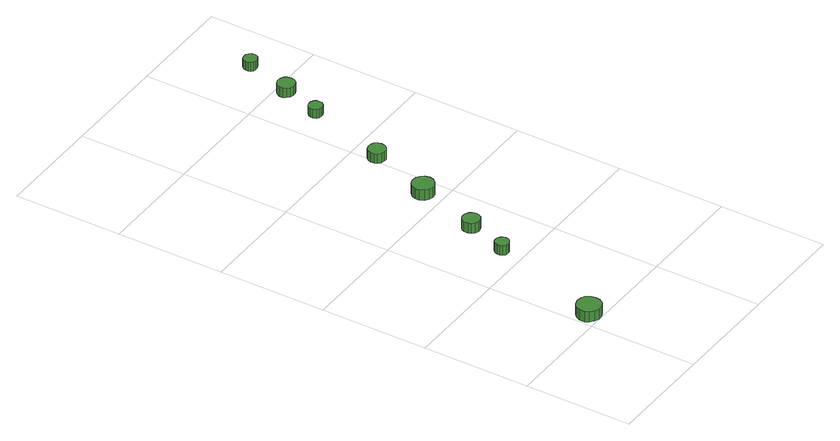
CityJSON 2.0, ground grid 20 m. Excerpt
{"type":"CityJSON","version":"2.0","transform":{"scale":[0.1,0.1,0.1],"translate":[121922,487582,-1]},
"CityObjects":{
"tree1":{"type":"SolitaryVegetationObject","attributes":{"function":"something"},"geometry":[{"type":"MultiSurface","lod":"1","boundaries":[[[0,1,2,3,4,5,6,7,8,9,10,11,12,13,14]],[[15,16,17,18,19,20,21,22,23,24,25,26,27,28,29]],[[0,29,28,1]],[[1,28,27,2]],[[2,27,26,3]],[[3,26,25,4]],[[4,25,24,5]],[[5,24,23,6]],[[6,23,22,7]],[[7,22,21,8]],[[8,21,20,9]],[[9,20,19,10]],[[10,19,18,11]],[[11,18,17,12]],[[12,17,16,13]],[[13,16,15,14]],[[14,15,29,0]]]}]},
"tree2":{"type":"SolitaryVegetationObject","attributes":{"function":"something"},"geometry":[{"type":"MultiSurface","lod":"1","boundaries":[[[30,31,32,33,34,35,36,37,38,39,40,41,42,43,44]],[[45,46,47,48,49,50,51,52,53,54,55,56,57,58,59]],[[30,59,58,31]],[[31,58,57,32]],[[32,57,56,33]],[[33,56,55,34]],[[34,55,54,35]],[[35,54,53,36]],[[36,53,52,37]],[[37,52,51,38]],[[38,51,50,39]],[[39,50,49,40]],[[40,49,48,41]],[[41,48,47,42]],[[42,47,46,43]],[[43,46,45,44]],[[44,45,59,30]]]}]},
"tree3":{"type":"SolitaryVegetationObject","attributes":{"function":"something"},"geometry":[{"type":"MultiSurface","lod":"1","boundaries":[[[60,61,62,63,64,65,66,67,68,69,70,71,72,73,74]],[[75,76,77,78,79,80,81,82,83,84,85,86,87,88,89]],[[60,89,88,61]],[[61,88,87,62]],[[62,87,86,63]],[[63,86,85,64]],[[64,85,84,65]],[[65,84,83,66]],[[66,83,82,67]],[[67,82,81,68]],[[68,81,80,69]],[[69,80,79,70]],[[70,79,78,71]],[[71,78,77,72]],[[72,77,76,73]],[[73,76,75,74]],[[74,75,89,60]]]}]},
"tree4":{"type":"SolitaryVegetationObject","attributes":{"function":"something"},"geometry":[{"type":"MultiSurface","lod":"1","boundaries":[[[90,91,92,93,94,95,96,97,98,99,100,101,102,103,104]],[[105,106,107,108,109,110,111,112,113,114,115,116,117,118,119]],[[90,119,118,91]],[[91,118,117,92]],[[92,117,116,93]],[[93,116,115,94]],[[94,115,114,95]],[[95,114,113,96]],[[96,113,112,97]],[[97,112,111,98]],[[98,111,110,99]],[[99,110,109,100]],[[100,109,108,101]],[[101,108,107,102]],[[102,107,106,103]],[[103,106,105,104]],[[104,105,119,90]]]}]},
"tree5":{"type":"SolitaryVegetationObject","attributes":{"function":"something"},"geometry":[{"type":"MultiSurface","lod":"1","boundaries":[[[120,121,122,123,124,125,126,127,128,129,130,131,132,133,134]],[[135,136,137,138,139,140,141,142,143,144,145,146,147,148,149]],[[120,149,148,121]],[[121,148,147,122]],[[122,147,146,123]],[[123,146,145,124]],[[124,145,144,125]],[[125,144,143,126]],[[126,143,142,127]],[[127,142,141,128]],[[128,141,140,129]],[[129,140,139,130]],[[130,139,138,131]],[[131,138,137,132]],[[132,137,136,133]],[[133,136,135,134]],[[134,135,149,120]]]}]},
"tree6":{"type":"SolitaryVegetationObject","attributes":{"function":"something"},"geometry":[{"type":"MultiSurface","lod":"1","boundaries":[[[150,151,152,153,154,155,156,157,158,159,160,161,162,163,164]],[[165,166,167,168,169,170,171,172,173,174,175,176,177,178,179]],[[150,179,178,151]],[[151,178,177,152]],[[152,177,176,153]],[[153,176,175,154]],[[154,175,174,155]],[[155,174,173,156]],[[156,173,172,157]],[[157,172,171,158]],[[158,171,170,159]],[[159,170,169,160]],[[160,169,168,161]],[[161,168,167,162]],[[162,167,166,163]],[[163,166,165,164]],[[164,165,179,150]]]}]},
"tree7":{"type":"SolitaryVegetationObject","attributes":{"function":"something"},"geometry":[{"type":"MultiSurface","lod":"1","boundaries":[[[180,181,182,183,184,185,186,187,188,189,190,191,192,193,194]],[[195,196,197,198,199,200,201,202,203,204,205,206,207,208,209]],[[180,209,208,181]],[[181,208,207,182]],[[182,207,206,183]],[[183,206,205,184]],[[184,205,204,185]],[[185,204,203,186]],[[186,203,202,187]],[[187,202,201,188]],[[188,201,200,189]],[[189,200,199,190]],[[190,199,198,191]],[[191,198,197,192]],[[192,197,196,193]],[[193,196,195,194]],[[194,195,209,180]]]}]},
"tree8":{"type":"SolitaryVegetationObject","attributes":{"function":"something"},"geometry":[{"type":"MultiSurface","lod":"1","boundaries":[[[210,211,212,213,214,215,216,217,218,219,220,221,222,223,224]],[[225,226,227,228,229,230,231,232,233,234,235,236,237,238,239]],[[210,239,238,211]],[[211,238,237,212]],[[212,237,236,213]],[[213,236,235,214]],[[214,235,234,215]],[[215,234,233,216]],[[216,233,232,217]],[[217,232,231,218]],[[218,231,230,219]],[[219,230,229,220]],[[220,229,228,221]],[[221,228,227,222]],[[222,227,226,223]],[[223,226,225,224]],[[224,225,239,210]]]}]}
},
"vertices":[
[49,23,27],[47,32,27],[42,40,27],[34,44,27],[25,45,27],[16,42,27],[9,36,27],[5,28,27],[5,18,27],[9,10,27],[16,4,27],[25,1,27],[34,2,27],[42,6,27],[47,14,27],[47,14,6],[42,6,6],[34,2,6],[25,1,6],[16,4,6],[9,10,6],[5,18,6],[5,28,6],[9,36,6],[16,42,6],[25,45,6],[34,44,6],[42,40,6],[47,32,6],[49,23,6],
[114,241,25],[113,246,25],[110,250,25],[105,253,25],[100,253,25],[95,252,25],[91,248,25],[89,243,25],[89,238,25],[91,233,25],[95,229,25],[100,228,25],[105,228,25],[110,231,25],[113,235,25],[113,235,6],[110,231,6],[105,228,6],[100,228,6],[95,229,6],[91,233,6],[89,238,6],[89,243,6],[91,248,6],[95,252,6],[100,253,6],[105,253,6],[110,250,6],[113,246,6],[114,241,6],
[144,318,26],[143,325,26],[139,330,26],[133,333,26],[127,334,26],[120,332,26],[115,328,26],[113,322,26],[113,315,26],[115,309,26],[120,304,26],[127,302,26],[133,303,26],[139,306,26],[143,312,26],[143,312,6],[139,306,6],[133,303,6],[127,302,6],[120,304,6],[115,309,6],[113,315,6],[113,322,6],[115,328,6],[120,332,6],[127,334,6],[133,333,6],[139,330,6],[143,325,6],[144,318,6],
[188,437,27],[186,445,27],[181,452,27],[174,456,27],[166,457,27],[158,455,27],[152,449,27],[148,441,27],[148,433,27],[152,425,27],[158,420,27],[166,417,27],[174,418,27],[181,422,27],[186,429,27],[186,429,6],[181,422,6],[174,418,6],[166,417,6],[158,420,6],[152,425,6],[148,433,6],[148,441,6],[152,449,6],[158,455,6],[166,457,6],[174,456,6],[181,452,6],[186,445,6],[188,437,6],
[226,555,26],[225,561,26],[221,567,26],[215,570,26],[209,571,26],[202,569,26],[197,564,26],[195,558,26],[195,551,26],[197,545,26],[202,541,26],[209,539,26],[215,539,26],[221,543,26],[225,548,26],[225,548,7],[221,543,7],[215,539,7],[209,539,7],[202,541,7],[197,545,7],[195,551,7],[195,558,7],[197,564,7],[202,569,7],[209,571,7],[215,570,7],[221,567,7],[225,561,7],[226,555,7],
[273,707,25],[272,712,25],[269,716,25],[264,719,25],[259,719,25],[254,718,25],[250,714,25],[248,709,25],[248,704,25],[250,699,25],[254,696,25],[259,694,25],[264,695,25],[269,697,25],[272,702,25],[272,702,7],[269,697,7],[264,695,7],[259,694,7],[254,696,7],[250,699,7],[248,704,7],[248,709,7],[250,714,7],[254,718,7],[259,719,7],[264,719,7],[269,716,7],[272,712,7],[273,707,7],
[302,781,26],[301,788,26],[297,793,26],[291,796,26],[284,797,26],[278,795,26],[273,791,26],[270,784,26],[270,778,26],[273,772,26],[278,767,26],[284,765,26],[291,766,26],[297,769,26],[301,775,26],[301,775,7],[297,769,7],[291,766,7],[284,765,7],[278,767,7],[273,772,7],[270,778,7],[270,784,7],[273,791,7],[278,795,7],[284,797,7],[291,796,7],[297,793,7],[301,788,7],[302,781,7],
[327,869,25],[326,874,25],[323,878,25],[318,881,25],[313,881,25],[308,880,25],[304,876,25],[302,871,25],[302,866,25],[304,862,25],[308,858,25],[313,857,25],[318,857,25],[323,860,25],[326,864,25],[326,864,7],[323,860,7],[318,857,7],[313,857,7],[308,858,7],[304,862,7],[302,866,7],[302,871,7],[304,876,7],[308,880,7],[313,881,7],[318,881,7],[323,878,7],[326,874,7],[327,869,7]
]}
